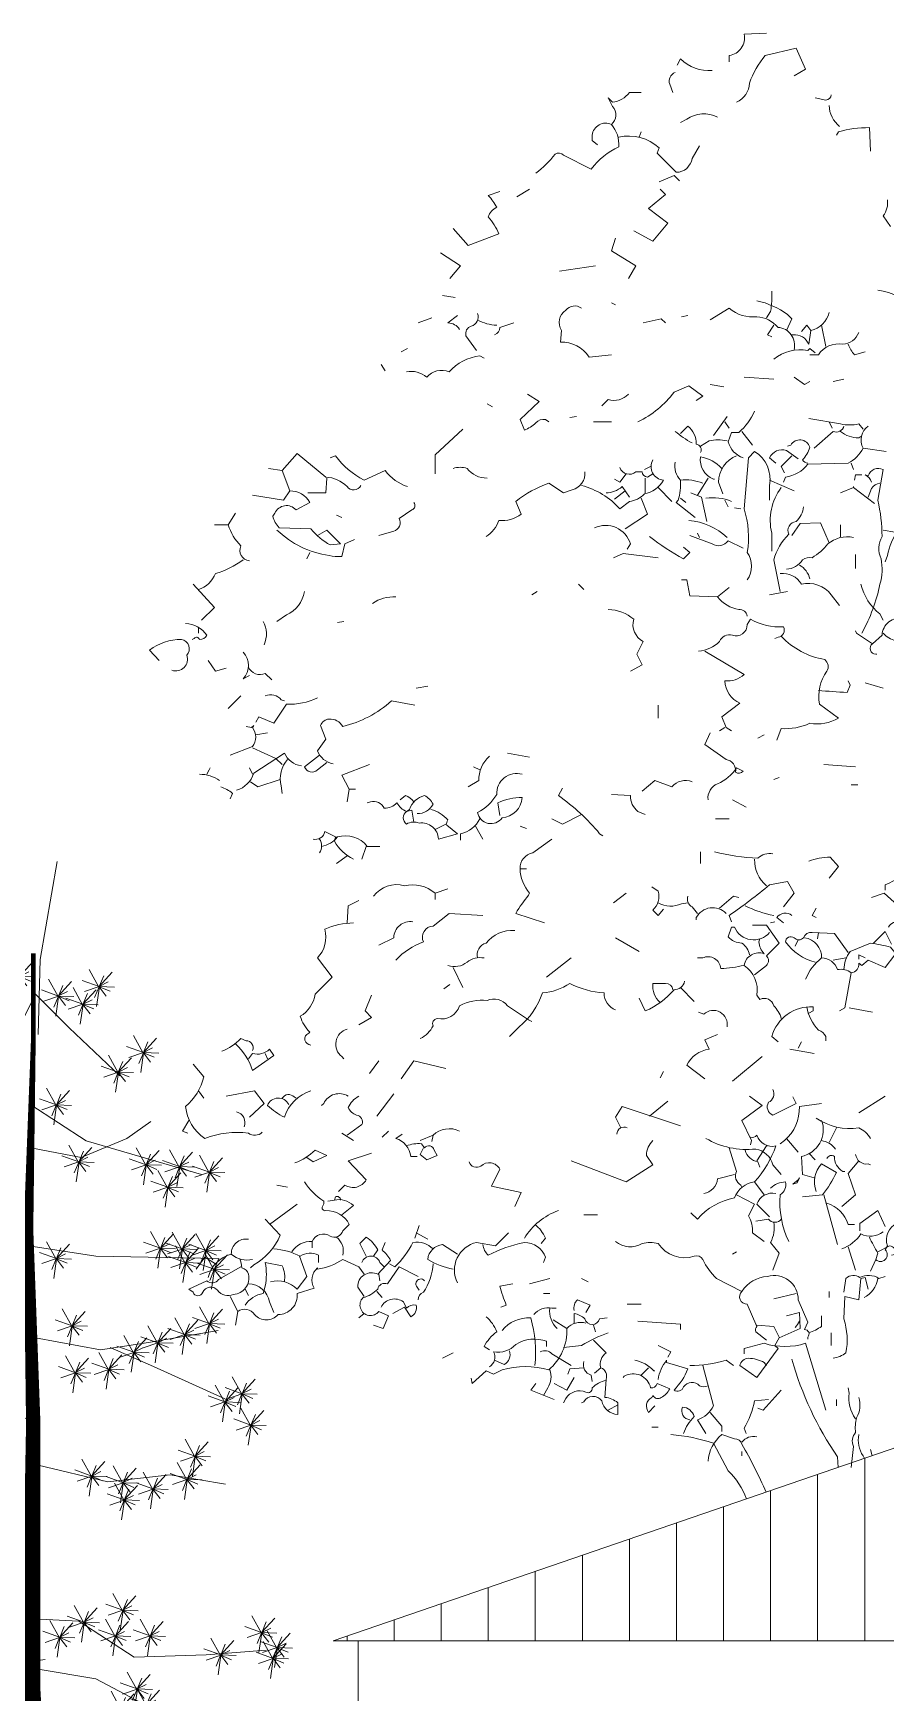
# Model space of a CAD drawing. Header units: millimetres. Extents: x 922141 to 965068, y 34629 to 256118.
# Drawn here: x 930009 to 932597, y 232705 to 237743 of the extents above; entities that cross this region are included whole.
import ezdxf

# ---------------------------------------------------------------- set-up
doc = ezdxf.new("R2010")
doc.units = ezdxf.units.MM
doc.layers.get('0').update_dxf_attribs({"plot": 0})
doc.layers.add('HATCH', color=8, linetype='Continuous', lineweight=5)
doc.layers.add('MCA__ SCALE', color=154, linetype='Continuous', lineweight=18)
doc.layers.add('MCA__ PISCINA ELEV.', color=91, linetype='Continuous')

# ---------------------------------------------------------------- blocks, each defined once
blk = doc.blocks.new('01')
at = {"layer": 'HATCH'}
for points in [[(625970.4, 369108.9), (625949.9, 369107.9, -0.433228), (625936.2, 369088.4), (625936.2, 369082.5)], [(625943, 369045.4, 0.2836), (625954.8, 369063, -0.086777), (625969.4, 369088.4), (625997.7, 369095.2), (626006.5, 369075.7), (625995.8, 369069.8)], [(625920.6, 369074.7, -0.22728), (625891.3, 369085.4), (625888.3, 369079.6)], [(625886.4, 369072.7, 0.4142), (625881.5, 369062), (625884.4, 369054.2)], [(625758.4, 368980, 0.057129), (625776, 368997.5, -0.369919), (625783.8, 368996.6), (625809.2, 368983.9, -0.117401), (625834.6, 369004.4, 0.20253), (625827.8, 369024.9, 0.429047), (625828.8, 369041.5), (625824.9, 369049.3), (625828.8, 369045.4, 0.195877), (625844.4, 369054.2), (625855.1, 369054.2)], [(626030, 369052.2, -0.4142), (626025.1, 369047.4), (626015.3, 369049.3)], [(625925.5, 369031.7, 0.27121), (625897.1, 369029.8), (625891.3, 369026.8)], [(626028, 369042.5, 0.207977), (626037.8, 369022.9)], [(625827.8, 369024.9, 0.520645), (625810.2, 369015.1), (625810.2, 369010.2), (625815.1, 369006.3)], [(626066.1, 369000.5), (626065.1, 369022, 0.072388), (626036.8, 369018.1), (626034.8, 369015.1)], [(625834.6, 369013.2, -0.247086), (625871.7, 369003.4), (625869.8, 368998.5), (625887.4, 368980.9, 0.369919), (625902, 368993.6), (625908.9, 369005.4)], [(625725.2, 368963.4), (625714.5, 368959.5, -0.077301), (625722.3, 368948.7, 0.209167), (625714.5, 368939.9, -0.073669), (625724.3, 368924.3), (625695.9, 368913.6), (625682.3, 368929.2)], [(626081.7, 368955.5, -0.212204), (626077.8, 368940.9), (626084.7, 368931.1)], [(625961.6, 368862.8, -0.099014), (625989.9, 368850.1), (625993.8, 368846.2), (625988.9, 368835.4)], [(625975.3, 368871.6, -0.055374), (625974.3, 368853), (625970.4, 368847.1)], [(626072.9, 368872.5, -0.175232), (626108.1, 368854, -0.323349), (626125.7, 368855.9)], [(625686.2, 368849.1), (625677.4, 368842.3, -0.259125), (625688.1, 368836.4)], [(625704.7, 368851, -0.4142), (625698.9, 368839.3, 0.4142), (625694, 368830.5), (625703.8, 368816.9)], [(625800.4, 368855.9, 0.401794), (625785.8, 368854, 0.4142), (625781.9, 368835.4), (625780.9, 368824.7, -0.260452), (625807.3, 368811), (625827.8, 368813)], [(625995.8, 368817.8, 0.462555), (625981.1, 368838.3, 0.199997), (625961.6, 368848.1, -0.211655), (625936.2, 368855.9), (625918.6, 368845.2)], [(626028, 368852, -0.294113), (626011.4, 368835.4), (626007.5, 368840.3), (626002.6, 368834.4)], [(625704.7, 368845.2, 0.128769), (625722.3, 368840.3)], [(625737.9, 368842.3), (625725.2, 368838.3, -0.310577), (625720.4, 368831.5)], [(626011.4, 368835.4), (626009.4, 368822.7, 0.333328), (625994.8, 368831.5), (625993.8, 368831.5)], [(626055.4, 368833.5, -0.290726), (626040.7, 368822.7, 0.300995), (626018.2, 368813), (626010.4, 368813)], [(625977.2, 368809, -0.223526), (626008.5, 368816.9), (626010.4, 368818.8), (626015.3, 368814.9)], [(626045.6, 368822.7, 0.062256), (626051.4, 368813), (626061.2, 368815.9)], [(625639.3, 368797.3, -0.236053), (625657.9, 368792.4, -0.326447), (625678.4, 368797.3, -0.184021), (625706.7, 368812), (625710.6, 368810)], [(625750.6, 368776.8), (625761.4, 368770), (625743.8, 368753.4), (625747.7, 368743.6, 0.078461), (625758.4, 368750.4, -0.276978), (625767.2, 368753.4), (625770.2, 368751.4)], [(625843.4, 368776.8, -0.286789), (625824.9, 368771.9), (625819, 368766.1)], [(625852.2, 368751.4, 0.122345), (625885.4, 368778.8), (625899.1, 368784.6), (625911.8, 368774.9), (625905.9, 368771)], [(625959.6, 368761.2, -0.117401), (625945, 368741.7), (625938.2, 368741.7), (625935.2, 368732.9, 0.240356), (625948.9, 368718.2)], [(625902, 368731.9, -0.042465), (625886.4, 368742.6)], [(625909.8, 368723.1, 0.5), (625905.9, 368730.9, 0.2388), (625898.1, 368747.5), (625891.3, 368740.7)], [(626064.1, 368747.5, 0.376556), (626059.3, 368727, -0.145767), (626045.6, 368713.3), (626008.5, 368712.4, -0.199722), (625988, 368700.6), (625986, 368695.8)], [(626009.4, 368754.4), (626038.7, 368749.5, 0.121368), (626055.4, 368749.5), (626059.3, 368744.6)], [(626041.7, 368747.5, -0.480621), (626031.9, 368742.6), (626014.3, 368727)], [(626038.7, 368742.6, 0.193741), (626055.4, 368736.8), (626057.3, 368737.8)], [(625934.2, 368733.8, 0.118042), (625917.6, 368733.8), (625909.8, 368729)], [(625979.2, 368713.3), (625973.3, 368718.2, -0.375732), (625988.9, 368725.1), (625999.7, 368717.2)], [(626008.5, 368713.3, -0.236053), (626003.6, 368716.3, 0.120438), (626010.4, 368728, 0.660995), (625992.8, 368729.9), (625989.9, 368729)], [(625597.3, 368692.8, -0.568253), (625584.6, 368691.8, 0.175797), (625565.1, 368700.6), (625538.7, 368722.1), (625525, 368706.5), (625512.3, 368708.5)], [(625640.3, 368691.8, -0.163284), (625619.8, 368706.5), (625600.2, 368697.7, -0.113754), (625573.9, 368720.2), (625569, 368718.2)], [(625682.3, 368708.5, -0.162277), (625695, 368708.5, 0.236053), (625713.5, 368699.7)], [(625865.9, 368716.3, 0.536423), (625875.6, 368697.7, -0.215927), (625858.1, 368685, -0.178345), (625844.4, 368678.2), (625835.6, 368671.3, 0.146225), (625800.4, 368692.8)], [(625835.6, 368709.4, 0.548935), (625850.3, 368705.5), (625856.1, 368705.5, 0.4142), (625861, 368700.6), (625865.9, 368703.6)], [(625886.4, 368714.3, 0.236053), (625891.3, 368697.7, -0.099014), (625889.3, 368679.2), (625887.4, 368677.2), (625904.9, 368663.5)], [(625929.4, 368708.5, 0.15741), (625909.8, 368719.2, 0.349701), (625921.6, 368698.7), (625922.5, 368698.7)], [(625943, 368720.2, 0.303986), (625926.4, 368695.8), (625930.3, 368685)], [(625952.8, 368605.9, 0.309357), (625952.8, 368631.3, 0.119644), (625949.9, 368671.3), (625953.8, 368718.2), (625959.6, 368724.1, -0.308212), (625973.3, 368692.8), (625973.3, 368679.2)], [(625803.4, 368705.5, -0.37442), (625791.7, 368688.9), (625783.8, 368686), (625770.2, 368694.8, 0.088013), (625739.9, 368678.2), (625744.8, 368666.5, -0.188675), (625724.3, 368660.6, -0.179413), (625712.5, 368645.9)], [(625891.3, 368697.7, -0.133911), (625911.8, 368694.8)], [(626058.3, 368557.1, 0.071533), (626074.9, 368602, 0.124786), (626075.9, 368625.4, -0.240356), (626076.8, 368645.9, 0.058014), (626072.9, 368679.2), (626077.8, 368707.5, 0.468369), (626064.1, 368701.6), (626061.2, 368702.6, -0.236053), (626067.1, 368695.8)], [(626074.9, 368694.8, 0.276978), (626067.1, 368689.9), (626064.1, 368682.1)], [(626109.1, 368694.8, 0.03894), (626091.5, 368651.8, 0.100754), (626081.7, 368628.4), (626079.8, 368622.5)], [(625531.9, 368687.9, -0.265564), (625550.4, 368677.2), (625537.7, 368670.4, 0.540619), (625518.2, 368667.4), (625516.2, 368664.5, 0.104111), (625522.1, 368653.8), (625551.4, 368652.8, 0.087555), (625569, 368638.1), (625578.7, 368639.1), (625566, 368651.8), (625557.3, 368646.9)], [(625822.9, 368686, 0.186783), (625837.6, 368691.8), (625844.4, 368682.1)], [(625914.7, 368681.1, -0.133911), (625938.2, 368678.2)], [(625984.1, 368690.9, 0.224854), (625975.3, 368648.9), (625975.3, 368632.3)], [(625482.1, 368667.4), (625475.2, 368656.7, 0.117737), (625486.9, 368637.2, 0.515518), (625494.7, 368623.5)], [(625646.1, 368677.2, -0.523941), (625644.2, 368670.4), (625632.5, 368662.5, -0.480621), (625627.6, 368650.8), (625613.9, 368646.9)], [(625983.1, 368595.2), (625977.2, 368624.5, -0.125), (625990.9, 368647.9, -0.514618), (625997.7, 368659.6, 0.178345), (626004.6, 368673.3)], [(625520.1, 368651.8, 0.155884), (625568, 368628.4, 0.07106), (625579.7, 368627.4), (625582.6, 368639.1), (625591.4, 368643)], [(625812.2, 368653.8, -0.456619), (625845.4, 368639.1), (625842.4, 368634.2)], [(625899.1, 368660.6, -0.167648), (625934.2, 368645)], [(625863, 368645.9, 0.050552), (625894.2, 368625.4), (625900.1, 368631.3), (625894.2, 368636.2)], [(625948.9, 368635.2), (625935.2, 368642, -0.407791), (625920.6, 368639.1), (625900.1, 368646.9)], [(625988.9, 368615.7, 0.236053), (626003.6, 368624.5, -0.192581), (626012.4, 368626.4, 0.099014), (626027, 368639.1, -0.236053), (626050.5, 368645)], [(625488.9, 368624.5, -0.092499), (625463.5, 368611.8, -0.224854), (625447.9, 368597.1)], [(626000.7, 368619.6, -0.209167), (626010.4, 368606.9)], [(625952.8, 368572.7, 0.4142), (625945, 368578.6, -0.184021), (625925.5, 368590.3), (625900.1, 368591.3), (625897.1, 368605.9), (625892.3, 368605.9)], [(625983.1, 368611.8, -0.295731), (626002.6, 368602, -0.302765), (626030, 368592.2), (626037.8, 368582.5)], [(625545.5, 368595.2, -0.245377), (625528.9, 368573.7), (625520.1, 368567.8)], [(625629.5, 368590.3, 0.169571), (625608, 368584.4)], [(626057.3, 368602, 0.166275), (626074.9, 368574.6), (626077.8, 368568.8)], [(625824.9, 368578.6, -0.183472), (625848.3, 368569.8, 0.356949), (625857.1, 368549.3), (625851.2, 368537.5), (625856.1, 368527.8), (625845.4, 368521.9)], [(625436.1, 368565.9, -0.234344), (625455.7, 368555.1, -0.276978), (625448.8, 368551.2, 0.618027), (625444, 368552.2), (625442, 368551.2)], [(625507.4, 368567.8, -0.232346), (625508.4, 368546.3)], [(625907.9, 368540.5, 0.175797), (625927.4, 368549.3, -0.406204), (625939.1, 368555.1, 0.51619), (625952.8, 368564.9), (625955.7, 368569.8, 0.147141), (625986, 368562.9, -0.535172), (625981.1, 368553.2), (625978.2, 368552.2)], [(626077.8, 368557.1, 0.188675), (626089.5, 368550.2, 0.343094), (626096.4, 368570.7, 0.452606), (626076.8, 368555.1), (626068, 368547.3, -0.030823), (626053.4, 368557.1), (626052.4, 368559)], [(625423.5, 368522.9, 0.645172), (625437.1, 368536.6, 0.599991), (625432.2, 368551.2, 0.162277), (625402.9, 368541.4), (625411.7, 368531.7)], [(625984.1, 368554.1, 0.162277), (626024.1, 368532.7, -0.368179), (626026.1, 368521.9, 0.209167), (626019.2, 368491.6), (626036.8, 368478.9, -0.185669), (626010.4, 368474.1, -0.128281), (625984.1, 368469.2), (625980.1, 368458.4)], [(626068, 368547.3, 0.697281), (626071, 368537.5), (626072, 368537.5)], [(625488.9, 368539.5, -0.400543), (625488.9, 368515.1), (625494.7, 368518)], [(625913.7, 368540.5), (625949.9, 368519, -0.21463), (625932.3, 368513.1, 0.291199), (625946, 368492.6), (625929.4, 368479.9), (625933.3, 368470.1), (625938.2, 368467.2)], [(625493.8, 368525.8, 0.4142), (625509.4, 368520), (625515.3, 368514.1)], [(626018.2, 368504.3, 0.008286), (626044.6, 368502.4), (626047.5, 368509.2), (626045.6, 368513.1)], [(625557.3, 368497.5, -0.12587), (625528.9, 368491.6), (625517.2, 368474.1), (625503.5, 368479.9), (625500.6, 368475)], [(625509.4, 368499.4, -0.34938), (625524, 368495.5), (625527, 368494.6)], [(625647.1, 368490.7), (625625.6, 368494.6, -0.120178), (625580.7, 368471.1, 0.278625), (625568, 368478, 0.265564), (625560.2, 368472.1), (625565.1, 368459.4), (625557.3, 368448.7, 0.260178), (625571.9, 368436.9)], [(625477.2, 368444.8), (625497.7, 368452.6, 0.337067), (625497.7, 368470.1), (625498.7, 368472.1), (625496.7, 368470.1), (625491.8, 368471.1)], [(625916.7, 368403.7, -0.333328), (625925.5, 368418.4, 0.137939), (625943, 368433), (625948.9, 368430.1, -0.4142), (625942.1, 368429.1, 0.40065), (625933.3, 368440.8), (625913.7, 368454.5), (625918.6, 368465.3)], [(625483, 368412.5, 0.253723), (625498.7, 368428.1), (625527, 368446.7, 0.268112), (625542.6, 368435)], [(625529.9, 368440.8, 0.25499), (625524, 368416.4), (625525, 368409.6)], [(625559.2, 368444.8), (625545.5, 368434, 0.546783), (625557.3, 368431.1), (625566, 368437.9)], [(625715.5, 368443.8, 0.206955), (625705.7, 368421.3), (625695.9, 368415.5)], [(625467.4, 368421.3, 0.152283), (625448.8, 368427.2)], [(625745.8, 368427.2, 0.515121), (625722.3, 368408.6, -0.142853), (625704.7, 368392, 0.670273), (625727.2, 368387.1, 0.37204), (625745.8, 368405.7, 0.116058), (625723.3, 368400.8), (625725.2, 368389.1)], [(625902, 368420.3, 0.322357), (625883.5, 368415.5), (625867.8, 368421.3), (625856.1, 368411.5)], [(625468.4, 368415.5, -0.104111), (625479.1, 368409.6), (625477.2, 368404.7)], [(625646.1, 368401.8, 0.162277), (625638.3, 368407.6), (625633.4, 368403.7)], [(625649.1, 368391, 0.300919), (625663.7, 368399.8, 0.14502), (625655.9, 368407.6, 0.261322), (625642.2, 368394.9), (625639.3, 368393), (625644.2, 368394), (625646.1, 368383.2)], [(625782.9, 368414.5), (625779, 368407.6, -0.06604), (625817, 368372.5), (625820, 368370.5)], [(625827.8, 368408.6), (625845.4, 368407.6, 0.24263), (625852.2, 368393), (625859, 368390.1)], [(625661.8, 368394.9, -0.146225), (625677.4, 368385.2, 0.236053), (625676.4, 368380.3), (625686.2, 368372.5), (625668.6, 368367.6, 0.449966), (625651, 368382.2, 0.248367), (625639.3, 368381.3, -0.5), (625639.3, 368393, -0.17128), (625630.5, 368400.8, -0.201935), (625618.8, 368395.9, 0.369919), (625606.1, 368401.8), (625603.2, 368400.8)], [(625590.5, 368349, -0.149628), (625572.9, 368365.6), (625573.9, 368369.5), (625564.1, 368374.4, -0.447098), (625553.3, 368367.6)], [(625706.7, 368386.2, -0.236053), (625689.1, 368372.5), (625689.1, 368366.6)], [(625559.2, 368367.6, -0.309357), (625559.2, 368354.9)], [(625561.2, 368360.8, 0.176727), (625575.8, 368369.5, -0.312363), (625603.2, 368360.8), (625614.9, 368360.8)], [(625743.8, 368340.3, -0.373596), (625755.5, 368354.9), (625773.1, 368367.6)], [(625922.5, 368355.9, 0.051254), (625962.6, 368350, -0.236053), (625976.2, 368353.9)], [(625959.6, 368349, 0.223816), (625970.4, 368324.6)], [(626009.4, 368347.1, -0.096176), (626029, 368351), (626036.8, 368342.2), (626028, 368331.5)], [(626105.2, 368320.7, -0.085083), (626112, 368343.2, 0.302765), (626106.1, 368341.2, -0.07106), (626079.8, 368325.6), (626079.8, 368320.7)], [(625766.3, 368290.4), (625739.9, 368299.2, -0.051254), (625751.6, 368315.8), (625752.6, 368317.8, -0.175888), (625743.8, 368340.3), (625749.7, 368340.3)], [(625938.2, 368291.4), (625936.2, 368297.3, 0.024628), (625973.3, 368325.6), (625989.9, 368328.5), (625995.8, 368317.8), (625986, 368305.1)], [(625609, 368314.9, -0.32045), (625637.3, 368324.6, -0.236053), (625665.7, 368317.8), (625677.4, 368321.7)], [(625864.9, 368323.6), (625870.8, 368319.7, -0.286789), (625865.9, 368302.2), (625870.8, 368297.3), (625875.6, 368303.1)], [(625898.1, 368314.9, 0.350769), (625902, 368305.1), (625906.9, 368299.2)], [(626082.7, 368286.5, -0.4142), (626093.4, 368290.4, 0.618027), (626101.3, 368291.4, 0.236053), (626104.2, 368296.3, -0.025253), (626078.8, 368317.8), (626067.1, 368313.9)], [(625629.5, 368256.3, -0.116058), (625654.9, 368272.9, -0.535172), (625663.7, 368287.5), (625678.4, 368299.2), (625709.6, 368297.3)], [(625870.8, 368309, 0.241745), (625892.3, 368308), (625898.1, 368309)], [(625933.3, 368299.2, 0.511978), (625905.9, 368295.3), (625905.9, 368293.4)], [(625950.8, 368306.1, 0.067184), (625977.2, 368297.3)], [(625993.8, 368297.3, 0.442368), (625980.1, 368295.3), (625986, 368290.4)], [(625551.4, 368178.1, -0.833054), (625549.4, 368188.9), (625550.4, 368189.8, -0.119873), (625541.6, 368204.5, 0.221848), (625555.3, 368225), (625570.9, 368240.6), (625557.3, 368258.2, 0.27034), (625564.1, 368284.6, -0.106506), (625590.5, 368290.4)], [(625645.2, 368291.4, 0.45993), (625627.6, 368276.8), (625613.9, 368269.9)], [(625704.7, 368258.2, -0.4142), (625712.5, 368271.9, -0.238144), (625738.9, 368283.6)], [(625973.3, 368281.7, -0.564011), (625941.1, 368286.5), (625938.2, 368286.5), (625935.2, 368277.7, 0.218246), (625947.9, 368271.9, -0.192581), (625954.8, 368261.1)], [(625957.7, 368288.5), (625970.4, 368288.5), (625982.1, 368271.9), (625970.4, 368260.2, -0.449051), (625970.4, 368251.4), (625959.6, 368242.6)], [(625964.5, 368275.8), (625963.5, 368272.9, 0.184647), (625968.4, 368262.1, 0.468903), (625949.9, 368251.4, -0.044617), (625928.4, 368248.4, 0.533737), (625911.8, 368258.2), (625906.9, 368258.2)], [(626015.3, 368254.3, -0.174515), (625988, 368272.9, -0.618027), (625995.8, 368276.8, 0.449051), (626004.6, 368276.8, -0.343094), (626012.4, 368281.7), (626032.9, 368280.7), (626045.6, 368263.1)], [(626005.5, 368276.8, -0.376953), (626021.2, 368258.2, -0.312363), (626035.8, 368247.5, -0.205246), (626048.5, 368244.5)], [(626109.1, 368247.5, -0.118393), (626084.7, 368268, 0.030823), (626066.1, 368271.9), (626047.5, 368264.1, 0.162277), (626041.7, 368247.5)], [(625677.4, 368251.4, 0.257919), (625695, 368254.3, -0.212204), (625710.6, 368258.2)], [(625949.9, 368251.4, -0.293182), (625961.6, 368224), (625964.5, 368220.1, -0.468369), (625977.2, 368214.3, -0.120438), (625984.1, 368202.5)], [(626021.2, 368258.2, 0.129364), (626006.5, 368238.7)], [(626088.6, 368261.1), (626079.8, 368249.4), (626064.1, 368256.3), (626058.3, 368251.4), (626055.4, 368253.3, -0.4142), (626048.5, 368244.5), (626042.7, 368212.3), (626037.8, 368209.4)], [(625895.2, 368236.7, -0.343094), (625885.4, 368228.9, -0.113617), (625859, 368209.4), (625853.2, 368221.1)], [(625831.7, 368210.4, -0.308884), (625821, 368226, -0.103271), (625789.7, 368234.8, -0.126938), (625764.3, 368226, -0.14415), (625742.8, 368194.7), (625734, 368185.9)], [(625884.4, 368228.9, 0.4142), (625877.6, 368234.8), (625865.9, 368234.8, 0.243301), (625872.7, 368217.2)], [(625652, 368184, 0.166656), (625663.7, 368195.7, -0.5), (625667.6, 368202.5, 0.389191), (625688.1, 368214.3, -0.142044), (625713.5, 368219.1, -0.33754), (625732.1, 368214.3, 0.010635), (625754.5, 368199.6)], [(625934.2, 368194.7, 0.730927), (625912.8, 368206.4), (625907.9, 368208.4)], [(625981.1, 368181.1), (625975.3, 368185.9, -0.349792), (626013.4, 368213.3), (626013.4, 368209.4), (626009.4, 368207.4)], [(626007.5, 368213.3, 0.149368), (626018.2, 368191.8, -0.224854), (626025.1, 368185.9), (626025.1, 368182)], [(625584.6, 368192.8, 0.605072), (625579.7, 368167.4), (625581.7, 368165.4)], [(625497.7, 368173.2, 0.535172), (625491.8, 368182), (625486.9, 368184, -0.105011), (625469.4, 368172.3)], [(625482.1, 368179.1, -0.131912), (625497.7, 368154.7), (625517.2, 368168.4), (625513.3, 368174.2, -0.265564), (625497.7, 368170.3), (625493.8, 368165.4)], [(625925.5, 368187.9), (625913.7, 368183), (625917.6, 368174.2, 0.246948), (625897.1, 368159.6), (625913.7, 368146.9)], [(625443, 368160.5), (625452.8, 368148.8, -0.154999), (625436.1, 368121.5, 0.223892), (625453.7, 368092.2, -0.123093), (625493.8, 368097.1, 0.388977), (625506.5, 368098)], [(625530.9, 368123.4, 0.651398), (625511.4, 368122.5, 0.07106), (625527, 368111.7, -0.240356), (625551.4, 368136.1)], [(625525, 368129.3, -0.496567), (625535.8, 368130.3), (625537.7, 368129.3)], [(625585.6, 368131.2, 0.436615), (625563.1, 368124.4), (625561.2, 368122.5)], [(625584.6, 368095.1), (625598.3, 368104.9, 0.480621), (625593.4, 368113.7, -0.199997), (625585.6, 368120.5, -0.138779), (625595.3, 368131.2)], [(625976.2, 368137.1, -0.433228), (625972.3, 368125.4, 0.458542), (625976.2, 368113.7), (625997.7, 368124.4), (625994.8, 368130.3)], [(625483, 368116.6, -0.45993), (625489.9, 368102.9)], [(626021.2, 368124.4), (626000.7, 368121.5, -0.233124), (625987, 368090.2), (625983.1, 368087.3)], [(625688.1, 368099, 0.307983), (625663.7, 368095.1), (625652, 368090.2)], [(625832.7, 368096.1, -0.535172), (625842.4, 368101.9)], [(626021.2, 368108.8, -0.458496), (626002.6, 368075.6), (626003.6, 368059), (626014.3, 368056)], [(626016.3, 368110.7, 0.188583), (626055.4, 368101.9, -0.162277), (626066.1, 368092.2)], [(625635.4, 368096.1), (625629.5, 368092.2, -0.298172), (625643.2, 368075.6), (625649.1, 368075.6)], [(625639.3, 368085.3, -0.123093), (625653, 368087.3), (625655.9, 368083.4, -0.659393), (625664.7, 368081.4), (625667.6, 368076.6), (625657.9, 368072.6), (625652, 368077.5), (625654.9, 368083.4)], [(625865.9, 368090.2, 0.199295), (625860, 368076.6), (625865.9, 368067.8), (625841.5, 368052.1), (625790.7, 368071.7)], [(625901, 368023.8), (625906.9, 368018, -0.162277), (625941.1, 368037.5, -0.290405), (625959.6, 368052.1, 0.095474), (625979.2, 368085.3, -0.390442), (625961.6, 368095.1, -0.302765), (625955.7, 368093.2)], [(625914.7, 368092.2, 0.158966), (625960.6, 368082.4, -0.30159), (625976.2, 368067.8), (625984.1, 368059)], [(625936.2, 368083.4), (625943, 368061.9, 0.397079), (625946.9, 368049.2), (625947.9, 368047.3)], [(626021.2, 368090.2, -0.195877), (626033.9, 368082.4)], [(625536.7, 368069.7, 0.099014), (625555.3, 368081.4), (625566, 368076.6), (625553.3, 368070.7), (625547.5, 368074.6)], [(625607.1, 368078.5), (625585.6, 368071.7), (625602.2, 368054.1, -0.427582), (625582.6, 368049.2), (625576.8, 368043.3)], [(625696.9, 368070.7, 0.514618), (625707.7, 368066.8, -0.489075), (625725.2, 368063.9), (625717.4, 368048.2), (625744.8, 368042.4), (625738.9, 368029.7)], [(625950.8, 368081.4, 0.302765), (625962.6, 368070.7), (625964.5, 368065.8)], [(626016.3, 368043.3, -0.290756), (626021.2, 368068.7), (626034.8, 368060.9, -0.05574), (626022.1, 368040.4), (626003.6, 368038.5)], [(626026.1, 368073.6, -0.523941), (626032.9, 368075.6, 0.276978), (626040.7, 368061.9), (626042.7, 368061.9)], [(626052.4, 368077.5, 0.4142), (626064.1, 368068.7), (626066.1, 368067.8)], [(626092.5, 368074.6), (626104.2, 368070.7), (626091.5, 368052.1), (626106.1, 368037.5, 0.212204), (626090.5, 368014, 0.383728), (626081.7, 367993.5), (626079.8, 367989.6, -1), (626071, 367980.8), (626066.1, 367970.1)], [(625941.1, 368059), (625925.5, 368055.1, -0.333328), (625912.8, 368041.4)], [(625533.8, 367987.7, -0.276978), (625552.4, 367997.4, -0.468369), (625569, 368002.3, 0.486771), (625580.7, 368007.2), (625586.6, 368013.1, 0.290726), (625565.1, 368025.8, -0.720749), (625562.1, 368029.7, 0.236053), (625563.1, 368034.6, -0.111099), (625545.5, 368052.1)], [(625578.7, 368035.5, 0.535172), (625573.9, 368038.5), (625572.9, 368035.5), (625567, 368034.6)], [(625943, 368040.4), (625959.6, 368031.6), (625953.8, 368020.9, -0.148178), (625957.7, 368005.3), (625968.4, 367997.4)], [(625973.3, 368019.9), (625961.6, 368031.6, -0.390442), (625979.2, 368041.4)], [(625974.3, 368046.3, -0.199295), (625988, 368052.1, -0.32045), (625983.1, 368040.4, 0.132065), (625990.9, 367997.4)], [(625572.9, 368035.5, -0.236053), (625590.5, 368030.6), (625579.7, 368021.9)], [(625779, 368025.8, 0.16748), (625747.7, 368000.4)], [(626026.1, 368032.6, -0.25058), (626045.6, 368013.1), (626051.4, 368013.1)], [(625509.4, 368018), (625523.1, 368003.3, -0.170334), (625498.7, 367976), (625495.7, 367973)], [(625757.5, 368013.1, -0.113876), (625767.2, 368000.4), (625763.3, 367995.5)], [(625984.1, 368018, -0.5), (625972.3, 368018), (625960.6, 368016)], [(625977.2, 368015, -0.162277), (625974.3, 367996.5), (625982.1, 367986.7), (625976.2, 367971.1)], [(625493.8, 367999.4, 0.469498), (625478.1, 367985.7, 0.27272), (625456.7, 367964.2)], [(625574.8, 368001.3, -0.302765), (625580.7, 367984.7)], [(625619.8, 367996.5), (625616.8, 367989.6, -0.099014), (625624.6, 367979.9), (625612.9, 367967.2, 0.574356), (625594.4, 367955.4), (625600.2, 367946.7)], [(625602.2, 367983.8), (625596.3, 367995.5), (625602.2, 368001.3, -0.137939), (625612.9, 367989.6), (625609, 367983.8)], [(625663.7, 367990.6, 0.238327), (625645.2, 367996.5, -0.081085), (625628.6, 367974), (625623.7, 367976.9)], [(625682.3, 367972, -0.092926), (625658.8, 367980.8, -0.358765), (625672.5, 367994.5), (625686.2, 367985.7)], [(625686.2, 367959.4, -0.493149), (625703.8, 367996.5), (625721.3, 367993.5), (625733.1, 368005.3)], [(625709.6, 367994.5, 0.173203), (625714.5, 367984.7, -0.070847), (625747.7, 367996.5, -0.319672), (625767.2, 367982.8), (625765.3, 367977.9)], [(625831.7, 367997.4, 0.330124), (625856.1, 367995.5, -0.133911), (625870.8, 367995.5, 0.333328), (625904, 367983.8, -0.4142), (625911.8, 367980.8, 0.089432), (625924.5, 367963.3), (625947.9, 367951.5, 0.705521), (625952.8, 367939.8), (625961.6, 367919.3, 0.236053), (625960.6, 367914.4), (625970.4, 367906.6)], [(626077.8, 368006.2, -0.276978), (626057.3, 368004.3, -0.162277), (626039.7, 367990.6)], [(626065.1, 368001.3, 0.021729), (626072.9, 367986.7), (626071, 367980.8)], [(626072.9, 367987.7), (626083.7, 367993.5, -0.336868), (626090.5, 367985.7), (626085.6, 367984.7)], [(625486, 367981.8, -0.023788), (625487.9, 367973, -0.333328), (625493.8, 367967.2, -0.469284), (625480.1, 367948.6, -0.34938), (625465.4, 367952.5, 0.562729), (625451.8, 367950.6, -0.720749), (625443, 367950.6), (625439.1, 367953.5), (625455.7, 367961.3, 0.449051), (625466.4, 367962.3), (625486.9, 367974)], [(625477.2, 367946.7), (625484, 367933, -0.4142), (625499.6, 367930.1, 0.454544), (625521.1, 367930.1, 0.444092), (625538.7, 367949.6), (625554.3, 367954.5, -0.367569), (625557.3, 367973), (625557.3, 367972, 0.109772), (625580.7, 367980.8), (625595.3, 367974), (625600.2, 367967.2)], [(625478.1, 367985.7, 0.236053), (625497.7, 367980.8)], [(625527, 367960.3, 0.140045), (625525, 367975), (625509.4, 367977.9, -0.090897), (625509.4, 367956.4), (625507.4, 367949.6, 0.205246), (625490.8, 367938.8)], [(625540.7, 367983.8), (625547.5, 367965.2), (625538.7, 367953.5, 0.27034), (625514.3, 367960.3)], [(625517.2, 367990.6, -0.101349), (625541.6, 367983.8, -0.291199), (625558.2, 367984.7), (625558.2, 367977.9)], [(625598.3, 367977.9, -0.720749), (625614.9, 367977.9), (625618.8, 367974)], [(625663.7, 367976.9, -0.136566), (625654.9, 367950.6, 0.355026), (625650, 367943.7)], [(625650, 367965.2), (625632.5, 367974), (625621.7, 367958.4, 0.480621), (625612.9, 367953.5, -0.128952), (625599.3, 367945.7, 1.068878), (625613.9, 367933), (625622.7, 367929.1), (625617.8, 367917.4), (625609, 367920.3)], [(625655.9, 367961.3, 1.023514), (625649.1, 367955.4), (625651, 367952.5)], [(625947.9, 367951.5, -0.236053), (625971.4, 367965.2, -0.501511), (625999.7, 367943.7), (626008.5, 367923.2), (626005.5, 367916.4, -0.663971), (626008.5, 367909.5), (626008.5, 367907.6)], [(626031.9, 367890, 0.131805), (626043.6, 367894.9, 0.124512), (626041.7, 367926.1), (626042.7, 367946.7), (626055.4, 367943.7), (626057.3, 367963.3), (626061.2, 367964.2), (626064.1, 367953.5)], [(626041.7, 367950.6), (626043.6, 367963.3, -0.380188), (626056.3, 367964.2, -0.274826), (626073.9, 367963.3), (626079.8, 367965.2)], [(626072.9, 367963.3, -0.236053), (626060.2, 367945.7)], [(625493.8, 367958.4, -0.363541), (625513.3, 367941.8), (625517.2, 367932)], [(625737, 367958.4), (625725.2, 367956.4, 0.033661), (625731.1, 367938.8), (625726.2, 367936.9)], [(625615.9, 367936.9, -0.465576), (625636.4, 367941.8), (625639.3, 367935.9, -0.276978), (625648.1, 367938.8, -0.362045), (625643.2, 367928.1), (625637.3, 367936.9), (625626.6, 367931)], [(625756.5, 367930.1, -0.302765), (625773.1, 367935.9), (625777, 367935.9)], [(625771.1, 367935.9, 0.24913), (625778, 367917.4)], [(625804.4, 367932), (625808.3, 367938.8), (625796.5, 367943.7, 0.276978), (625793.6, 367934)], [(625793.6, 367922.2), (625793.6, 367931, -0.162277), (625803.4, 367926.1, 0.754288), (625817, 367926.1), (625823.9, 367927.1)], [(625988.9, 367929.1), (626000.7, 367932), (626001.6, 367917.4), (625982.1, 367908.6), (625978.2, 367901.7), (625981.1, 367898.8), (625961.6, 367872.4), (625946, 367883.2, -0.336868), (625953.8, 367890, -0.108856), (625968.4, 367886.1), (625970.4, 367883.2)], [(625786.8, 367917.4, -0.231033), (625770.2, 367879.3, 0.136353), (625727.2, 367879.3), (625719.4, 367875.4), (625712.5, 367878.3), (625699.8, 367866.6), (625698.9, 367871.5)], [(625712.5, 367928.1, -0.128281), (625722.3, 367914.4, 0.099014), (625710.6, 367900.8), (625715.5, 367897.8)], [(625727.2, 367915.4, -0.238144), (625753.6, 367927.1, -0.090164), (625757.5, 367883.2)], [(625774.1, 367925.2), (625786.8, 367917.4, -0.286789), (625804.4, 367922.2)], [(626000.7, 367924.2, -0.090164), (625996.8, 367918.3)], [(626009.4, 367913.4, 0.069427), (626021.2, 367919.3), (626021.2, 367929.1)], [(625715.5, 367882.2, 0.40065), (625719.4, 367895.9, 0.257919), (625739.9, 367902.7, -0.231781), (625768.2, 367905.6), (625768.2, 367900.8)], [(625824.9, 367913.4, 0.049606), (625800.4, 367901.7), (625783.8, 367899.8)], [(625811.2, 367906.6), (625822.9, 367894.9, 0.32045), (625818, 367881.2), (625812.2, 367876.3)], [(626025.1, 367842.2), (626006.5, 367903.7, -0.154739), (625968.4, 367903.7), (625949.9, 367898.8), (625949.9, 367893.9)], [(625734, 367896.8, -0.362045), (625729.1, 367884.1), (625720.4, 367888.1)], [(625762.4, 367895.9, -0.343094), (625773.1, 367893.9), (625790.7, 367883.2)], [(625802.4, 367887.1, 0.4142), (625809.2, 367874.4), (625810.2, 367868.5)], [(625849.3, 367888.1, -0.17128), (625866.9, 367878.3), (625867.8, 367878.3)], [(625870.8, 367870.5, -0.134369), (625878.6, 367888.1), (625878.6, 367886.1), (625898.1, 367880.2, -0.105927), (625885.4, 367860.7, 0.49527), (625894.2, 367863.6, -0.489075), (625908.9, 367864.6, 0.265564), (625916.7, 367864.6)], [(625900.1, 367883.2, 0.070572), (625933.3, 367888.1), (625940.1, 367883.2)], [(625993.8, 367889, 0.080399), (626035.8, 367799.2), (626036.4, 367789.6)], [(625771.1, 367879.3, -0.23912), (625769.2, 367862.7), (625765.3, 367855.8)], [(625822.9, 367869.5, 0.15036), (625810.2, 367862.7, -0.618027), (625804.4, 367858.8, 0.369919), (625785.8, 367852.9), (625783.8, 367849)], [(625818, 367881.2, -0.4142), (625822.9, 367870.5), (625821.9, 367853.9, -0.162277), (625833.7, 367849), (625833.7, 367838.2, -0.344589), (625819, 367850.9, 0.535172), (625802.4, 367850), (625800.4, 367849)], [(625867.8, 367846.1), (625862, 367840.2, -0.470993), (625864.9, 367853.9), (625865.9, 367855.8, 0.475967), (625873.7, 367853.9, 0.14502), (625881.5, 367861.7), (625869.8, 367866.6, -0.386597), (625863.9, 367862.7, 0.509613), (625839.5, 367873.4), (625838.5, 367872.4)], [(625911.8, 367883.2), (625921.6, 367846.1, -0.207977), (625906.9, 367833.4), (625914.7, 367820.7)], [(626052.4, 367834.3, -0.198715), (626046.6, 367857.8), (626045.6, 367862.7)], [(625894.2, 367820.7, -0.116058), (625904, 367836.3, 0.309357), (625893.2, 367845.1, 0.514618), (625900.1, 367833.4)], [(625972.3, 367851.9), (625959.6, 367850.9, -0.085388), (625949.9, 367825.5), (625951.8, 367820.7)], [(626055.4, 367853.9, -0.203796), (626053.4, 367835.3, 0.099014), (626052.4, 367821.6, 0.312363), (626050.5, 367808.9), (626048.5, 367789.4)], [(625952.1, 367760.6, 0.112126), (625935.2, 367786.5), (625921.6, 367811.9, 0.05777), (625882.5, 367819.7)], [(625970.1, 367766.8, 0.026757), (625947.9, 367810.9, 0.333328), (625941.1, 367815.8), (625929.4, 367819.7, 0.208282), (625916.7, 367795.3)], [(625947.9, 367812.9, -0.286789), (625961.6, 367817.7)], [(626055.4, 367819.7, 0.192581), (626059.3, 367800.2), (626060.2, 367798.2)]]:
    blk.add_lwpolyline(points, format="xyb", dxfattribs=at)
for points in [[(625853.2, 369013.2), (625855.1, 369018.1)], [(625871.7, 368972.1), (625885.4, 368978), (625890.3, 368973.1)], [(625752.6, 368965.3), (625740.9, 368958.5)], [(625872.7, 368965.3), (625877.6, 368960.4), (625862, 368947.7), (625879.6, 368934.1), (625865.9, 368917.5), (625848.3, 368927.2)], [(625831.7, 368920.4), (625827.8, 368908.7), (625850.3, 368895), (625843.4, 368883.3)], [(625670.5, 368906.7), (625689.1, 368895), (625679.3, 368883.3)], [(625813.1, 368895), (625779.9, 368890.1)], [(625672.5, 368867.6), (625684.2, 368865.7)], [(625662.7, 368847.1), (625650, 368842.3)], [(625827.8, 368860.8), (625831.7, 368858.9)], [(625898.1, 368849.1), (625892.3, 368848.1)], [(625857.1, 368842.3), (625873.7, 368846.2), (625877.6, 368842.3)], [(625977.2, 368840.3), (625971.4, 368831.5), (625975.3, 368829.6)], [(626021.2, 368840.3), (626025.1, 368820.8)], [(625640.3, 368818.8), (625634.4, 368815.9)], [(625615.9, 368804.2), (625619.8, 368798.3)], [(625918.6, 368785.6), (625931.3, 368783.7)], [(625949.9, 368792.4), (625977.2, 368790.5)], [(625995.8, 368792.4), (626005.5, 368785.6), (626010.4, 368788.5)], [(626041.7, 368790.5), (626031.9, 368788.5)], [(625713.5, 368768), (625718.4, 368765.1)], [(625795.6, 368756.3), (625789.7, 368755.3)], [(625934.2, 368756.3), (625921.6, 368738.7)], [(625691.1, 368744.6), (625665.7, 368721.1), (625665.7, 368703.6)], [(625811.2, 368751.4), (625827.8, 368751.4)], [(625932.3, 368751.4), (625936.2, 368745.6)], [(625947.9, 368742.6), (625957.7, 368729.9)], [(626028, 368751.4), (626030.9, 368745.6)], [(626059.3, 368727), (626080.7, 368724.1)], [(625863.9, 368710.4), (625858.1, 368707.5)], [(625993.8, 368720.2), (625984.1, 368710.4), (625987, 368704.5)], [(626048.5, 368713.3), (626050.5, 368707.5)], [(625525, 368706.5), (625531.9, 368687.9), (625526, 368679.2), (625497.7, 368684)], [(625566, 368699.7), (625565.1, 368686), (625548.5, 368686)], [(625841.5, 368703.6), (625835.6, 368695.8), (625830.7, 368698.7)], [(625859, 368699.7), (625859, 368686)], [(625916.7, 368699.7), (625906.9, 368684)], [(625973.3, 368697.7), (625995.8, 368687.9)], [(626058.3, 368702.6), (626052.4, 368702.6), (626051.4, 368697.7)], [(625840.5, 368687.9), (625830.7, 368680.1)], [(625855.1, 368681.1), (625861, 368666.5), (625840.5, 368652.8)], [(625870.8, 368690.9), (625883.5, 368678.2)], [(625891.3, 368681.1), (625896.2, 368677.2)], [(625915.7, 368659.6), (625910.8, 368682.1), (625901, 368686)], [(625932.3, 368679.2), (625935.2, 368673.3)], [(626070, 368676.2), (626050.5, 368690.9), (626050.5, 368691.8), (626050.5, 368690.9), (626038.7, 368686)], [(625574.8, 368665.5), (625579.7, 368663.5)], [(625941.1, 368672.3), (625946.9, 368671.3)], [(625475.2, 368656.7), (625462.5, 368656.7)], [(625908.9, 368645), (625906.9, 368648.9)], [(626028, 368640.1), (626020.2, 368658.6), (626001.6, 368657.7), (625993.8, 368646.9)], [(626038.7, 368645), (626038.7, 368656.7)], [(626077.8, 368651.8), (626088.6, 368649.9)], [(625550.4, 368631.3), (625547.5, 368625.4)], [(625870.8, 368626.4), (625838.5, 368630.3), (625829.7, 368626.4)], [(626052.4, 368629.3), (626052.4, 368616.6)], [(625443, 368602), (625462.5, 368580.5), (625450.8, 368568.8)], [(625759.4, 368595.2), (625754.5, 368592.2)], [(625797.5, 368602), (625802.4, 368597.1)], [(625925.5, 368590.3), (625936.2, 368599.1)], [(625973.3, 368592.2), (625989.9, 368595.2)], [(625447.9, 368562), (625447.9, 368557.1)], [(625581.7, 368567.8), (625575.8, 368566.8)], [(625456.7, 368531.7), (625463.5, 368521.9), (625473.3, 368524.8)], [(626061.2, 368511.2), (626077.8, 368506.3)], [(625486.9, 368499.4), (625475.2, 368487.7)], [(625658.8, 368508.2), (625648.1, 368506.3)], [(625870.8, 368490.7), (625870.8, 368478.9)], [(625500.6, 368463.3), (625511.4, 368465.3)], [(625932.3, 368470.1), (625927.4, 368467.2)], [(625497.7, 368451.6), (625519.2, 368441.8), (625525, 368436)], [(625968.4, 368463.3), (625962.6, 368460.4)], [(625605.1, 368436), (625579.7, 368426.2), (625586.6, 368413.5), (625592.4, 368413.5)], [(625732.1, 368446.7), (625752.6, 368442.8)], [(626023.1, 368436), (626052.4, 368434)], [(625455.7, 368427.2), (625457.6, 368431.1), (625458.6, 368433)], [(625497.7, 368427.2), (625494.7, 368433)], [(625523.1, 368422.3), (625502.6, 368415.5), (625495.7, 368420.3)], [(625706.7, 368431.1), (625700.8, 368434)], [(625982.1, 368424.2), (625977.2, 368422.3)], [(625586.6, 368413.5), (625584.6, 368401.8)], [(626048.5, 368417.4), (626054.4, 368417.4)], [(625800.4, 368390.1), (625782.9, 368381.3), (625773.1, 368386.2)], [(625939.1, 368403.7), (625951.8, 368396.9)], [(625675.4, 368381.3), (625665.7, 368376.4)], [(625702.8, 368379.3), (625709.6, 368367.6)], [(625743.8, 368379.3), (625749.7, 368377.4)], [(625923.5, 368386.2), (625936.2, 368386.2)], [(625574.8, 368369.5), (625572.9, 368365.6)], [(625602.2, 368360.8), (625598.3, 368349)], [(625584.6, 368352), (625574.8, 368345.1)], [(625909.8, 368355.9), (625909.8, 368345.1)], [(625665.7, 368317.8), (625665.7, 368311.9)], [(625841.5, 368317.8), (625829.7, 368309)], [(625927.4, 368304.1), (625940.1, 368314.9), (625945, 368313.9)], [(625584.6, 368290.4), (625585.6, 368306.1), (625595.3, 368311)], [(626016.3, 368304.1), (626012.4, 368297.3), (626016.3, 368295.3)], [(625978.2, 368291.4), (625974.3, 368290.4)], [(626069, 368271.9), (626079.8, 368282.6), (626085.6, 368270.9)], [(625831.7, 368276.8), (625853.2, 368264.1)], [(625999.7, 368274.8), (625996.8, 368269)], [(626018.2, 368281.7), (626017.3, 368275.8)], [(625790.7, 368258.2), (625768.2, 368240.6)], [(626043.6, 368258.2), (626031.9, 368256.3)], [(626061.2, 368258.2), (626055.4, 368261.1), (626055.4, 368257.2)], [(625682.3, 368249.4), (625691.1, 368230.9)], [(625607.1, 368224), (625601.2, 368209.4), (625607.1, 368203.5), (625595.3, 368196.7)], [(625679.3, 368233.8), (625673.5, 368229.9)], [(625891.3, 368230.9), (625904, 368218.2)], [(626046.6, 368212.3), (626068, 368208.4)], [(626002.6, 368181.1), (625999.7, 368175.2)], [(625509.4, 368170.3), (625511.4, 368165.4)], [(625613.9, 368163.5), (625605.1, 368151.8)], [(625675.4, 368156.6), (625646.1, 368163.5), (625634.4, 368146.9)], [(625966.5, 368167.4), (625939.1, 368144.9)], [(625991.9, 368174.2), (626014.3, 368170.3)], [(625875.6, 368153.7), (625872.7, 368147.8)], [(625447.9, 368136.1), (625452.8, 368129.3)], [(625494.7, 368111.7), (625508.4, 368124.4), (625499.6, 368136.1), (625473.3, 368131.2)], [(625627.6, 368133.2), (625611.9, 368112.7)], [(625954.8, 368131.2), (625966.5, 368122.5), (625947.9, 368108.8), (625956.7, 368090.2), (625955.7, 368086.3)], [(626079.8, 368131.2), (626055.4, 368115.6)], [(625891.3, 368103.9), (625837.6, 368121.5), (625831.7, 368111.7), (625836.6, 368101.9)], [(625863, 368112.7), (625879.6, 368126.4)], [(625439.1, 368108.8), (625433.2, 368099), (625438.1, 368097.1)], [(625622.7, 368099), (625616.8, 368093.2)], [(626034.8, 368101.9), (626028, 368088.3)], [(625590.5, 368090.2), (625579.7, 368097.1)], [(625663.7, 368095.1), (625662.7, 368089.2)], [(625961.6, 368071.7), (625970.4, 368085.3), (625971.4, 368085.3)], [(625988.9, 368092.2), (625999.7, 368079.5)], [(626009.4, 368078.5), (626015.3, 368072.6)], [(626055.4, 368071.7), (626045.6, 368059.9), (626052.4, 368040.4), (626039.7, 368029.7)], [(625999.7, 368054.1), (625994.8, 368050.2), (625998.7, 368051.2), (626000.7, 368056), (625998.7, 368052.1)], [(625520.1, 368049.2), (625529.9, 368047.3)], [(625959.6, 368052.1), (625968.4, 368040.4)], [(626023.1, 368040.4), (626035.8, 367994.5)], [(625513.3, 368013.1), (625538.7, 368031.6)], [(626056.3, 368007.2), (626056.3, 368014), (626072.9, 368025.8), (626079.8, 368011.1)], [(625651, 368012.1), (625647.1, 368000.4)], [(625802.4, 368021.9), (625815.1, 368021.9)], [(625552.4, 367997.4), (625552.4, 367991.6)], [(625648.1, 368005.3), (625658.8, 367999.4)], [(626045.6, 367992.6), (626052.4, 367971.1)], [(625463.5, 367976.9), (625453.7, 367982.8), (625445.9, 367972)], [(625943, 367987.7), (625939.1, 367985.7)], [(625613.9, 367967.2), (625614.9, 367961.3)], [(625771.1, 367963.3), (625752.6, 367958.4)], [(625800.4, 367963.3), (625806.3, 367960.3)], [(625490.8, 367953.5), (625493.8, 367947.6)], [(625611.9, 367951.5), (625616.8, 367945.7)], [(625765.3, 367949.6), (625771.1, 367949.6)], [(625997.7, 367949.6), (625977.2, 367944.7)], [(626028, 367951.5), (626028, 367945.7)], [(625484, 367933), (625482.1, 367920.3)], [(625600.2, 367931), (625595.3, 367927.1)], [(625842.4, 367939.8), (625855.1, 367939.8)], [(625811.2, 367920.3), (625813.1, 367914.4)], [(625852.2, 367924.2), (625891.3, 367921.3), (625891.3, 367916.4)], [(625961.6, 367920.3), (625977.2, 367919.3), (625982.1, 367909.5)], [(625870.8, 367901.7), (625882.5, 367895.9), (625879.6, 367891)], [(626030, 367913.4), (626030, 367901.7)], [(625682.3, 367894.9), (625672.5, 367890)], [(625793.6, 367872.4), (625786.8, 367860.7), (625775.1, 367866.6)], [(625802.4, 367881.2), (625789.7, 367880.2), (625787.7, 367875.4)], [(625862, 367881.2), (625855.1, 367874.4)], [(625775.1, 367851.9), (625753.6, 367860.7), (625758.4, 367866.6)], [(625984.1, 367860.7), (625967.5, 367842.2), (625962.6, 367844.1)], [(625833.7, 367847), (625824.9, 367842.2)], [(625918.6, 367840.2), (625929.4, 367827.5), (625929.4, 367822.6)], [(626034.8, 367851.9), (626034.8, 367846.1)], [(625864.9, 367826.5), (625870.8, 367826.5)], [(625947.9, 367804.1), (625947.9, 367800.2)], [(626067.7, 367800.3), (626066.1, 367806)]]:
    blk.add_lwpolyline(points, dxfattribs=at)
blk = doc.blocks.new('PINE', base_point=(21193.4, 13260.9))
for p, q in [((21195.4, 13257.8), (21246.3, 13349.7)), ((21193.3, 13260.7), (21113.1, 13257.9)), ((21195.6, 13259.4), (21124.7, 13336.9)), ((21193.8, 13259.4), (21136.7, 13235.8)), ((21193.4, 13260.9), (21145.6, 13284.6)), ((21194, 13259.4), (21156.3, 13210.3)), ((21193.7, 13259.9), (21170, 13317.1)), ((21193, 13259), (21207.9, 13155)), ((21194, 13260.7), (21283.6, 13292.8)), ((21194, 13260.4), (21271.1, 13234)), ((21194.3, 13259.6), (21217.9, 13202.4))]:
    blk.add_line(p, q)
blk = doc.blocks.new('02')
at = {"layer": 'HATCH'}
for p, q in [((624647.3, 369334.6), (624621.2, 369185.8)), ((624621.2, 369185.8), (624618.2, 369071.7)), ((624610.9, 369125.6), (624578.1, 369060)), ((624610.9, 369136.5), (624665.6, 369081.9)), ((624665.6, 369081.9), (624742.1, 369008.9)), ((624607.2, 368965.2), (624691.1, 368910.5)), ((624753.1, 368914.1), (624789.5, 368939.7)), ((624683.8, 368885), (624753.1, 368914.1)), ((624607.2, 368899.6), (624683.8, 368885)), ((624691.1, 368910.5), (624866.1, 368859.5)), ((624610.9, 368750.1), (624705.7, 368735.5)), ((624705.7, 368735.5), (624891.6, 368731.9)), ((624614.5, 368611.5), (624713, 368593.3)), ((624785.9, 368604.3), (624891.6, 368622.5)), ((624713, 368593.3), (624785.9, 368604.3)), ((624727.6, 368597), (624793.2, 368567.8)), ((624793.2, 368567.8), (624906.2, 368516.8)), ((624618.2, 368491.2), (624574.4, 368487.6)), ((624618.2, 368418.3), (624723.9, 368392.8)), ((624723.9, 368392.8), (624818.7, 368403.7)), ((624818.7, 368403.7), (624902.6, 368389.1)), ((624610.9, 368185), (624680.2, 368181.3)), ((624680.2, 368181.3), (624764, 368126.6)), ((624873.4, 368130.3), (624964.5, 368137.6)), ((624614.5, 368115.7), (624494.2, 368093.8)), ((624629.1, 368123), (624523.4, 368108.4)), ((624618.2, 368108.4), (624705.7, 368093.8)), ((624764, 368126.6), (624873.4, 368130.3)), ((624705.7, 368093.8), (624836.9, 368024.6))]:
    blk.add_line(p, q, dxfattribs=at)
blk.add_lwpolyline([(624632.8, 366726.7, 65.6, 51, 0), (624632.8, 367113.1, 51, 36.5, 0), (624629.1, 367627.2, 36.5, 29.2, 0), (624607.2, 368075.6, 29.2, 21.9, 0), (624610.9, 368480.3, 21.9, 14.6, 0), (624603.6, 368775.6, 14.6, 7.29, 0), (624610.9, 369060, 7.29, 7.29, 0), (624610.9, 369194.9, 7.29, 7.29, 0)], format="xyseb", dxfattribs=at)
at = {"layer": 'HATCH', "xscale": -0.2870729222195223, "yscale": 0.2870729222195223, "zscale": 0.2870729222195223}
for p in [(624590.5, 369160.1), (624711.1, 369144.8), (624649.3, 369130.3), (624686.4, 369117.9), (624778.3, 369044.6), (624740.1, 369014.8), (624646.1, 368965), (624680.2, 368878.6), (624782.3, 368874.2), (624833.1, 368871.3), (624878.5, 368863), (624815.3, 368840.1), (624804, 368747.5), (624837.1, 368746.4), (624873, 368744.2), (624646.1, 368731.9), (624842.2, 368725.7), (624885.8, 368715.5), (624670, 368629.8), (624841.1, 368616.4), (624878.5, 368633.1), (624763.7, 368589.5), (624800, 368604), (624675.1, 368558.6), (624725.6, 368563.7), (624902.1, 368514.3), (624927.9, 368526.7), (624941.3, 368479.1), (624856.7, 368431.9), (624699.8, 368401.7), (624747.4, 368391.6), (624844.4, 368396.6), (624749.2, 368365.4), (624792.8, 368382.1), (624747, 368198), (624651.1, 368156.9), (624688.2, 368179.8), (624735.8, 368159.1), (624788.4, 368159.1), (624957.7, 368164.2), (624981.3, 368141.3), (624895.6, 368130.1), (624975.1, 368125), (624768.8, 368078.5), (624783, 368054.9), (624744.1, 368049.4)]:
    blk.add_blockref('PINE', p, dxfattribs=at)

msp = doc.modelspace()

# ---------------------------------------------------------------- hatches: boundary and pattern name
at = {"layer": 'MCA__ SCALE'}
h = msp.add_hatch(dxfattribs=at)
h.set_pattern_fill('ANSI31', color=256, scale=45, angle=45)
h.set_pattern_definition([(90, (296596.4, -130535.84), (-142.875, 9e-15), [])])
h.paths.add_polyline_path([(930919.86, 232863.37), (934559.2, 234113.37), (940071.02, 234113.37), (940071.02, 233763.37), (940041.86, 233763.37), (940041.86, 233463.37), (939041.86, 232863.37)])

# ---------------------------------------------------------------- linework, layer by layer
for p, q in [((930919.86, 232863.37), (934559.2, 234113.37)), ((930919.86, 232863.37), (939041.86, 232863.37)), ((930994.86, 232863.37), (930994.86, 232563.37))]:
    msp.add_line(p, q, dxfattribs=at)

# ---------------------------------------------------------------- block references
at = {"layer": 'MCA__ PISCINA ELEV.'}
for name, p, xscale, yscale, zscale in [('01', (-1133467.64, -980315.91), 3.3, 3.3, 3.3), ('02', (-319212.89, -503439.93), 2, 2, 2)]:
    msp.add_blockref(name, p, dxfattribs=dict(at, xscale=xscale, yscale=yscale, zscale=zscale))

doc.saveas('drawing.dxf')
